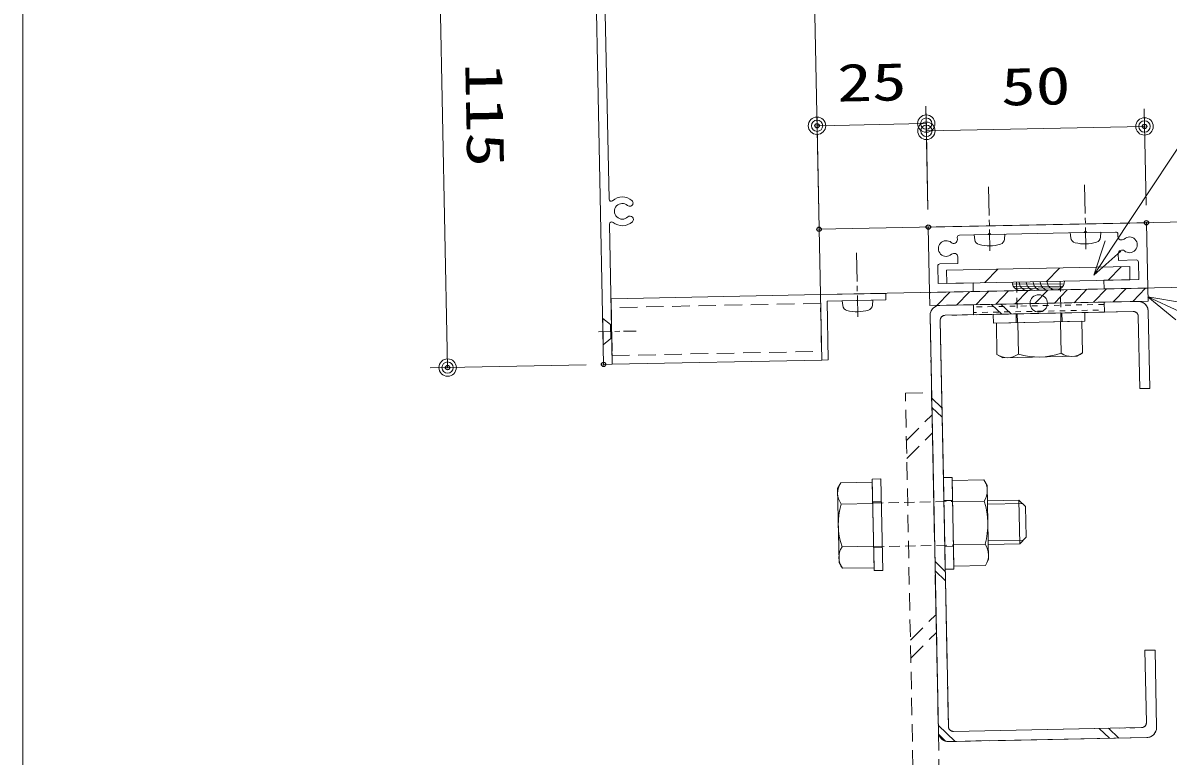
# Model space of a CAD drawing. Units: millimetres, scale not verified. Extents: x -791 to 791, y -562 to 562.
# Drawn here: x -790.6 to -528.1, y 161.7 to 329.8 of the extents above; entities that cross this region are included whole.
import ezdxf
from ezdxf.enums import TextEntityAlignment as Align

# ---------------------------------------------------------------- set-up
doc = ezdxf.new("R2010")
doc.units = ezdxf.units.MM
doc.header["$LTSCALE"] = 2
doc.header["$PDMODE"] = 32
doc.header["$PDSIZE"] = 1
for name, pattern in [('DASHED1', [1.8, 1.2, -0.6]), ('DASHED2', [3, 2, -1]), ('LONG_DOUBLE_CHAIN', [21.8, 18, -1, 0.6, -0.6, 0.6, -1])]:
    doc.linetypes.add(name, pattern=pattern)
for name, color, linetype, lineweight in [('0-2_USERZ', 4, 'Continuous', 9), ('0-3_F-1', 7, 'Continuous', 9), ('0-6_0', 4, 'Continuous', 9), ('0-8_1', 7, 'Continuous', 9), ('0-9_KATAZAI', 7, 'Continuous', 9), ('0-B_NOTE', 3, 'Continuous', 9), ('0-C__1-0_', 3, 'Continuous', 9), ('0-E_STEEL', 2, 'Continuous', 9), ('0-F_GOM', 4, 'Continuous', 9)]:
    doc.layers.add(name, color=color, linetype=linetype, lineweight=lineweight)
doc.layers.add('0-7_DEFPOINTS', color=1, linetype='Continuous')
doc.styles.add('ＭＳ ゴシック', font='')
doc.styles.get('ＭＳ ゴシック').set_extended_font_data('MS Gothic')

# ---------------------------------------------------------------- blocks, each defined once
blk = doc.blocks.new('図枠')
at = {"layer": '0-3_F-1'}
blk.add_lwpolyline([(1581.2, 0), (0, 0), (0, 1124), (1581.2, 1124)], close=True, dxfattribs=at)
blk = doc.blocks.new('丸ビス簡略')
at = {"layer": '0-6_0', "color": 1}
for p, q in [((0, -2.327), (0, 7.507)), ((0, -6.727), (0, -4.327)), ((0, -21.86), (0, -8.727))]:
    blk.add_line(p, q, dxfattribs=at)
at = {"layer": '0-6_0'}
for p, q in [((-7, 0), (-6.804, 2.239)), ((7, 0), (-7, 0)), ((7, 0), (6.804, 2.239))]:
    blk.add_line(p, q, dxfattribs=at)
for centre, radius, start, end in [((-4.214, 2.012), 2.6, 105.88085, 175), ((0, -12.8), 18, 74.11915, 105.88085), ((4.214, 2.012), 2.6, 5, 74.11915)]:
    blk.add_arc(centre, radius, start, end, dxfattribs=at)
blk = doc.blocks.new('断面-001')
at = {"layer": '0-2_USERZ', "color": 3}
for p, q in [((23.808, -1.225), (0.127, -1)), ((23.219, -2.375), (0.536, -2)), ((22.466, -3.15), (1.354, -3))]:
    blk.add_line(p, q, dxfattribs=at)
for centre, end in [((4, 0), 293.57818), ((7.2, 0), 293.57818), ((10.4, 0), 293.57818), ((13.6, 0), 293.57818), ((16.8, 0), 293.57818), ((20, 0), 0)]:
    blk.add_arc(centre, 4, 180, end, dxfattribs=at)
blk = doc.blocks.new('m-3026')
at = {"layer": '0-8_1'}
for p, q in [((75.724, -4), (174.276, -4)), ((185.724, -4), (200, -4))]:
    blk.add_line(p, q, dxfattribs=at)
for points in [[(200, 0), (0, 0), (0, -4), (64.276, -4)], [(226, -30), (226, -100), (230, -100), (230, -30)]]:
    blk.add_lwpolyline(points, dxfattribs=at)
for centre, radius, start, end in [((200, -30), 30, 0, 90), ((64.276, -5), 1, 318.86049, 90), ((75.724, -5), 1, 90, 221.13951), ((174.276, -5), 1, 318.86049, 90), ((185.724, -5), 1, 90, 221.13951), ((200, -30), 26, 0, 90), ((70, -10), 6.6, 138.86049, 222.89536), ((70, -10), 3.6, 317.10464, 222.89536), ((70, -10), 6.6, 317.10464, 41.13951), ((180, -10), 6.6, 138.86049, 222.89536), ((180, -10), 3.6, 317.10464, 222.89536), ((180, -10), 6.6, 317.10464, 41.13951), ((66.264, -13.471), 1.5, 222.89536, 42.89536), ((73.736, -13.471), 1.5, 137.10464, 317.10464), ((176.264, -13.471), 1.5, 222.89536, 42.89536), ((183.736, -13.471), 1.5, 137.10464, 317.10464)]:
    blk.add_arc(centre, radius, start, end, dxfattribs=at)
blk = doc.blocks.new('m-3028')
at = {"layer": '0-8_1'}
for p, q in [((-86.803, -6.018), (-86.803, -5)), ((-13.197, -5), (-13.197, -6.018))]:
    blk.add_line(p, q, dxfattribs=at)
for points in [[(-4, -18), (-4, -26), (-20, -26), (-20, -30), (0, -30), (0, 0), (-100, 0), (-100, -30), (-80, -30), (-80, -26), (-96, -26), (-96, -18)], [(-85.803, -4), (-72.6, -4), (-72, -3.4), (-71.4, -4), (-28.6, -4), (-28, -3.4), (-27.4, -4), (-14.197, -4)], [(-95, -17), (-86.803, -17), (-86.803, -13.982)], [(-13.197, -13.982), (-13.197, -17), (-5, -17)]]:
    blk.add_lwpolyline(points, dxfattribs=at)
for centre, radius, start, end in [((-85.803, -5), 1, 90, 180), ((-14.197, -5), 1, 0, 90), ((-92, -10), 3.6, 48.70857, 311.29143), ((-88.503, -6.018), 1.7, 228.70857, 0), ((-11.497, -6.018), 1.7, 180, 311.29143), ((-8, -10), 3.6, 228.70857, 131.29143), ((-88.503, -13.982), 1.7, 0, 131.29143), ((-11.497, -13.982), 1.7, 48.70857, 180), ((-95, -18), 1, 90, 180), ((-5, -18), 1, 0, 90)]:
    blk.add_arc(centre, radius, start, end, dxfattribs=at)
blk = doc.blocks.new('DOT1')
at = {"layer": '0-6_0', "color": 7}
blk.add_line((0, 0), (-2, 0), dxfattribs=at)
for radius in [1, 0.65]:
    blk.add_circle((0, 0), radius, dxfattribs=at)
blk = doc.blocks.new('平ビス簡略')
at = {"layer": '0-6_0'}
for p, q in [((-6, 0), (6, 0)), ((-3.2, -3.6), (-6, 0)), ((3.2, -3.6), (6, 0)), ((-3.2, -3.6), (3.2, -3.6))]:
    blk.add_line(p, q, dxfattribs=at)
at = {"layer": '0-6_0', "color": 1}
for p, q in [((0, -3.8), (0, 2)), ((0, -7.8), (0, -5.4)), ((0, -15.2), (0, -9.4))]:
    blk.add_line(p, q, dxfattribs=at)
blk = doc.blocks.new('_Open30')
at = {"layer": '0-6_0', "color": 7}
blk.add_line((0, 0), (-2, 0), dxfattribs=at)
blk.add_lwpolyline([(-2, 0.5359), (0, 0), (-2, -0.5359)], dxfattribs=at)

msp = doc.modelspace()

# ---------------------------------------------------------------- linework, layer by layer
at = {"layer": '0-2_USERZ', "color": 3}
for p, q in [((-607.828, 267.511), (-609.827, 367.491)), ((-695.482, 361.777), (-693.342, 254.799)), ((-608.207, 286.507), (-608.682, 310.227)), ((-583.172, 287.008), (-583.646, 310.727)), ((-533.182, 288.008), (-533.623, 310.07)), ((-583.172, 287.008), (-583.613, 309.071)), ((-587.565, 306.648), (-604.603, 306.307)), ((-579.534, 305.151), (-537.542, 305.991)), ((-551.732, 265.095), (-550.462, 265.121)), ((-549.192, 265.146), (-547.923, 265.172)), ((-546.653, 265.197), (-545.383, 265.222)), ((-544.113, 265.248), (-542.844, 265.273)), ((-572.738, 263.405), (-572.022, 263.419)), ((-572.048, 264.689), (-570.778, 264.714)), ((-570.753, 263.445), (-569.483, 263.47)), ((-569.508, 264.74), (-568.239, 264.765)), ((-568.213, 263.495), (-566.943, 263.521)), ((-566.969, 264.791), (-565.699, 264.816)), ((-565.674, 263.546), (-564.404, 263.572)), ((-564.429, 264.841), (-563.16, 264.867)), ((-563.134, 263.597), (-561.864, 263.622)), ((-561.89, 264.892), (-560.62, 264.918)), ((-560.595, 263.648), (-559.325, 263.673)), ((-559.35, 264.943), (-558.081, 264.968)), ((-558.055, 263.699), (-556.785, 263.724)), ((-556.811, 264.994), (-555.541, 265.019)), ((-555.516, 263.75), (-554.246, 263.775)), ((-554.271, 265.045), (-553.002, 265.07)), ((-552.976, 263.8), (-551.706, 263.826)), ((-550.437, 263.851), (-549.167, 263.877)), ((-547.897, 263.902), (-546.628, 263.927)), ((-545.358, 263.953), (-544.088, 263.978)), ((-542.818, 264.004), (-542.744, 264.005)), ((-661.517, 251.434), (-697.261, 250.72))]:
    msp.add_line(p, q, dxfattribs=at)
at = {"layer": '0-2_USERZ', "linetype": 'DASHED1'}
for p, q in [((-562.876, 270.411), (-562.69, 261.11)), ((-552.878, 270.611), (-552.692, 261.31)), ((-562.94, 261.105), (-562.98, 263.104)), ((-552.442, 261.315), (-552.482, 263.315)), ((-595.834, 219.989), (-593.834, 220.029)), ((-595.829, 219.739), (-577.532, 220.105)), ((-577.537, 220.355), (-579.537, 220.315)), ((-595.629, 209.741), (-577.332, 210.107)), ((-595.624, 209.491), (-593.624, 209.531)), ((-577.327, 209.857), (-579.327, 209.817))]:
    msp.add_line(p, q, dxfattribs=at)
at = {"layer": '0-2_USERZ', "linetype": 'LONG_DOUBLE_CHAIN'}
for p, q in [((-580.432, 265.056), (-535.041, 265.964)), ((-580.777, 167.329), (-582.686, 262.71)), ((-536.145, 263.641), (-579.236, 262.779)), ((-580.363, 261.606), (-578.501, 168.525)), ((-577.328, 167.398), (-534.237, 168.26)), ((-533.041, 165.984), (-578.432, 165.076))]:
    msp.add_line(p, q, dxfattribs=at)
at = {"layer": '0-2_USERZ'}
for p, q in [((-580.432, 265.056), (-535.041, 265.964)), ((-566.266, 263.039), (-568.611, 265.292)), ((-564.143, 263.081), (-566.489, 265.335)), ((-580.777, 167.329), (-582.686, 262.71)), ((-536.145, 263.641), (-579.236, 262.779)), ((-580.363, 261.606), (-578.501, 168.525)), ((-562.598, 261.112), (-562.453, 253.872)), ((-552.785, 261.308), (-552.64, 254.069)), ((-579.961, 241.53), (-582.307, 243.784)), ((-579.919, 239.408), (-582.265, 241.661)), ((-595.827, 219.646), (-603.066, 219.501)), ((-577.53, 220.012), (-570.291, 220.157)), ((-569.518, 219.455), (-561.508, 219.615)), ((-562.135, 210.411), (-562.334, 220.409)), ((-577.334, 210.199), (-570.095, 210.344)), ((-569.35, 211.076), (-561.341, 211.237)), ((-595.631, 209.833), (-602.87, 209.688)), ((-579.212, 204.061), (-581.557, 206.315)), ((-579.169, 201.938), (-581.515, 204.192)), ((-576.916, 165.106), (-580.808, 168.845)), ((-577.328, 167.398), (-534.237, 168.26)), ((-541.569, 165.813), (-543.915, 168.067)), ((-539.447, 165.856), (-541.792, 168.109)), ((-579.173, 165.193), (-580.63, 166.593)), ((-533.041, 165.984), (-578.432, 165.076))]:
    msp.add_line(p, q, dxfattribs=at)
at = {"layer": '0-2_USERZ', "color": 2, "linetype": 'DASHED2'}
for p, q in [((-588.114, 234.099), (-582.231, 239.983)), ((-588.031, 229.936), (-582.148, 235.82)), ((-587.199, 188.346), (-581.315, 194.229)), ((-587.116, 184.183), (-581.232, 190.066))]:
    msp.add_line(p, q, dxfattribs=at)
at = {"layer": '0-2_USERZ', "color": 3}
for points in [[(-607.828, 267.511), (-655.818, 266.551), (-655.518, 251.554), (-607.528, 252.514)], [(-572.729, 262.909), (-542.735, 263.51), (-542.781, 265.812), (-572.775, 265.212)], [(-572.729, 262.909), (-542.735, 263.51), (-542.781, 265.812), (-572.775, 265.212)]]:
    msp.add_lwpolyline(points, close=True, dxfattribs=at)
at = {"layer": '0-2_USERZ', "color": 3, "linetype": 'DASHED2'}
msp.add_lwpolyline([(-607.788, 265.512), (-655.778, 264.552), (-655.558, 253.554), (-607.568, 254.514)], close=True, dxfattribs=at)
at = {"layer": '0-2_USERZ'}
for points in [[(-547.193, 261.42), (-547.233, 263.42), (-568.229, 262.999), (-568.189, 261)], [(-595.519, 204.242), (-593.519, 204.282), (-593.939, 225.278), (-595.939, 225.238)], [(-577.222, 204.608), (-579.222, 204.568), (-579.642, 225.564), (-577.642, 225.604)]]:
    msp.add_lwpolyline(points, close=True, dxfattribs=at)
at = {"layer": '0-2_USERZ', "linetype": 'LONG_DOUBLE_CHAIN'}
for points in [[(-532.696, 263.71), (-532.342, 246.014), (-534.641, 245.968), (-534.972, 262.515)], [(-533.11, 169.433), (-533.441, 185.98), (-531.141, 186.026), (-530.787, 168.33)]]:
    msp.add_lwpolyline(points, dxfattribs=at)
at = {"layer": '0-2_USERZ'}
for points in [[(-532.696, 263.71), (-532.342, 246.014), (-534.641, 245.968), (-534.972, 262.515)], [(-567.504, 261.014), (-547.878, 261.406), (-547.734, 254.167), (-549.033, 253.382), (-566.03, 253.041)], [(-567.504, 261.014), (-567.359, 253.774), (-566.03, 253.041)], [(-595.925, 224.553), (-595.532, 204.927), (-602.772, 204.782), (-603.557, 206.081), (-603.897, 223.078)], [(-595.925, 224.553), (-603.164, 224.408), (-603.897, 223.078)], [(-577.629, 224.919), (-570.389, 225.063), (-569.604, 223.764)], [(-577.629, 224.919), (-577.236, 205.293), (-569.997, 205.437), (-569.264, 206.767), (-569.604, 223.764)], [(-569.534, 220.265), (-562.334, 220.409), (-560.805, 218.939)], [(-569.334, 210.267), (-562.135, 210.411), (-560.665, 211.94), (-560.805, 218.939)], [(-533.11, 169.433), (-533.441, 185.98), (-531.141, 186.026), (-530.787, 168.33)]]:
    msp.add_lwpolyline(points, dxfattribs=at)
at = {"layer": '0-2_USERZ', "color": 2, "linetype": 'DASHED2'}
msp.add_lwpolyline([(-585.173, 87.104), (-588.33, 244.893), (-582.332, 245.013), (-579.175, 87.224)], dxfattribs=at)
msp.add_lwpolyline([(-585.173, 87.104), (-588.33, 244.893), (-582.332, 245.013), (-579.175, 87.224)], dxfattribs=at)
at = {"layer": '0-2_USERZ', "color": 7}
msp.add_circle((-557.778, 265.509), 2, dxfattribs=at)
at = {"layer": '0-2_USERZ', "linetype": 'LONG_DOUBLE_CHAIN'}
for centre, radius, start, end in [((-534.995, 263.664), 2.3, 1.14623, 91.14623), ((-580.386, 262.756), 2.3, 91.14623, 181.14623), ((-579.213, 261.629), 1.15, 91.14623, 181.14623), ((-536.122, 262.492), 1.15, 1.14623, 91.14623), ((-577.351, 168.548), 1.15, 181.14623, 271.14623), ((-534.26, 169.41), 1.15, 271.14623, 1.14623), ((-533.087, 168.284), 2.3, 271.14623, 1.14623), ((-578.478, 167.375), 2.3, 181.14623, 271.14623)]:
    msp.add_arc(centre, radius, start, end, dxfattribs=at)
at = {"layer": '0-2_USERZ'}
for centre, radius, start, end in [((-534.995, 263.664), 2.3, 1.14623, 91.14623), ((-580.386, 262.756), 2.3, 91.14623, 181.14623), ((-579.213, 261.629), 1.15, 91.14623, 181.14623), ((-536.122, 262.492), 1.15, 1.14623, 91.14623), ((-564.978, 257.408), 4.345, 236.76198, 305.53048), ((-557.856, 269.449), 16.241, 253.55828, 288.73418), ((-550.258, 257.703), 4.345, 236.76198, 305.53048), ((-599.53, 222.026), 4.345, 146.76198, 215.53048), ((-573.925, 222.539), 4.345, 326.76105, 35.52954), ((-587.49, 214.905), 16.241, 163.55828, 198.73418), ((-585.672, 214.941), 16.241, 343.55734, 18.73325), ((-573.631, 207.819), 4.345, 326.76105, 35.52954), ((-599.236, 207.307), 4.345, 146.76198, 215.53048), ((-577.351, 168.548), 1.15, 181.14623, 271.14623), ((-534.26, 169.41), 1.15, 271.14623, 1.14623), ((-533.087, 168.284), 2.3, 271.14623, 1.14623), ((-578.478, 167.375), 2.3, 181.14623, 271.14623)]:
    msp.add_arc(centre, radius, start, end, dxfattribs=at)
at = {"layer": '0-7_DEFPOINTS'}
for p in [(-608.602, 306.227), (-533.543, 306.071), (-583.092, 283.009), (-583.092, 283.009), (-533.102, 284.009), (-608.127, 282.508), (-657.518, 251.514), (-693.262, 250.8)]:
    msp.add_point(p, dxfattribs=at)
at = {"layer": '0-9_KATAZAI'}
msp.add_lwpolyline([(-592.801, 266.312), (-606.298, 266.042), (-606.028, 252.544), (-607.528, 252.514), (-607.828, 267.511), (-592.831, 267.811)], close=True, dxfattribs=at)
at = {"layer": '0-B_NOTE'}
msp.add_lwpolyline([(-457.904, 312.431), (-518.39, 312.431), (-540.771, 278.653)], dxfattribs=at)
at = {"layer": '0-C__1-0_'}
for points in [[(-608.127, 282.508), (-290.185, 288.867), (244.131, 299.553)], [(-607.828, 267.511), (-290.185, 273.864), (264.427, 284.956)]]:
    msp.add_lwpolyline(points, dxfattribs=at)
at = {"layer": '0-E_STEEL'}
for p, q in [((-570.14, 270.265), (-567.2, 273.325)), ((-556, 270.548), (-553.061, 273.608)), ((-541.861, 270.831), (-538.922, 273.891))]:
    msp.add_line(p, q, dxfattribs=at)
msp.add_lwpolyline([(-578.933, 273.09), (-578.873, 270.091), (-536.882, 270.931), (-536.942, 273.93)], close=True, dxfattribs=at)
msp.add_lwpolyline([(-578.933, 273.09), (-578.873, 270.091), (-536.882, 270.931), (-536.942, 273.93)], close=True, dxfattribs=at)
at = {"layer": '0-F_GOM'}
for p, q in [((-582.789, 267.887), (-582.667, 268.014)), ((-581.117, 265.045), (-578.177, 268.104)), ((-576.628, 265.135), (-573.688, 268.194)), ((-572.138, 265.224), (-569.199, 268.284)), ((-567.649, 265.314), (-564.71, 268.374)), ((-563.16, 265.404), (-560.221, 268.463)), ((-558.671, 265.494), (-555.731, 268.553)), ((-554.182, 265.584), (-551.242, 268.643)), ((-549.692, 265.673), (-546.753, 268.733)), ((-545.203, 265.763), (-542.264, 268.823)), ((-540.714, 265.853), (-537.775, 268.912)), ((-536.225, 265.943), (-533.285, 269.002))]:
    msp.add_line(p, q, dxfattribs=at)
msp.add_lwpolyline([(-582.731, 265.012), (-532.741, 266.012), (-532.802, 269.012), (-582.792, 268.012)], close=True, dxfattribs=at)
msp.add_lwpolyline([(-582.731, 265.012), (-532.741, 266.012), (-532.802, 269.012), (-582.792, 268.012)], close=True, dxfattribs=at)

# ---------------------------------------------------------------- block references
at = {"layer": '0-2_USERZ'}
msp.add_blockref('図枠', (-790.6, -562), dxfattribs=at)
for name, p, xscale, yscale, rotation in [('DOT1', (-608.602, 306.227), 2, 2, 181.14576), ('DOT1', (-583.566, 306.728), 2, 2, 1.14576), ('DOT1', (-583.533, 305.071), 2, 2, 181.14576), ('DOT1', (-533.543, 306.071), 2, 2, 1.14576), ('丸ビス簡略', (-569.054, 281.289), 0.5, 0.5, 181.14623), ('丸ビス簡略', (-547.059, 281.729), 0.5, 0.5, 181.14623), ('丸ビス簡略', (-599.324, 266.181), 0.5, 0.5, 181.14576), ('断面-001', (-563.88, 270.391), 0.5, 0.5, 1.14623), ('平ビス簡略', (-657.667, 259.028), -0.5, 0.5, 91.14576), ('DOT1', (-693.262, 250.8), 2, 2, 271.14576)]:
    msp.add_blockref(name, p, dxfattribs=dict(at, xscale=xscale, yscale=yscale, rotation=rotation))
at = {"layer": '0-9_KATAZAI', "xscale": 0.5, "yscale": 0.5}
for name, p, rotation in [('m-3026', (-657.518, 251.514), 91.14576), ('m-3028', (-533.102, 284.009), 1.14623)]:
    msp.add_blockref(name, p, dxfattribs=dict(at, rotation=rotation))
at = {"layer": '0-B_NOTE', "xscale": 4, "yscale": 4}
for p, rotation in [((-545.19, 271.984), 236.47122), ((-532.761, 267.012), 155.27622)]:
    msp.add_blockref('_Open30', p, dxfattribs=dict(at, rotation=rotation))

# ---------------------------------------------------------------- texts
at = {"layer": '0-2_USERZ', "color": 3, "style": 'ＭＳ ゴシック', "width": 1.35}
for s, rotation, p in [('25', 1.146, (-603.853, 309.158)), ('115', 271.146, (-691.821, 320.492)), ('50', 1.146, (-566.307, 308.251))]:
    msp.add_text(s, height=8.666, rotation=rotation, dxfattribs=at).set_placement(p, align=Align.BOTTOM_LEFT)

doc.saveas('drawing.dxf')
